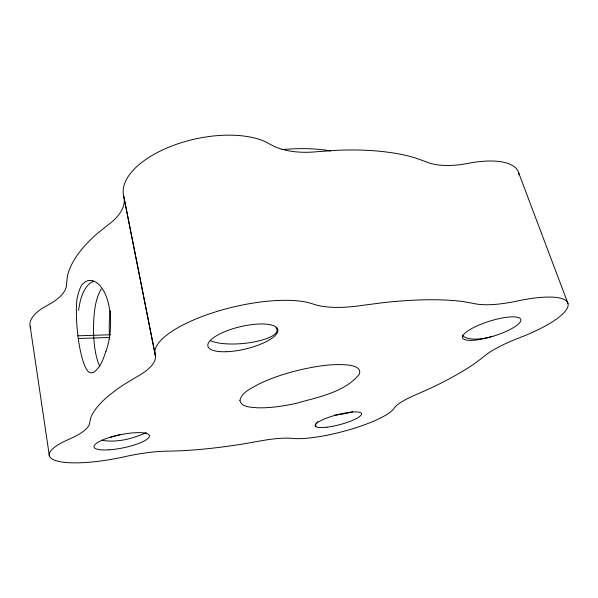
<?xml version="1.0" encoding="UTF-8"?>
<svg xmlns="http://www.w3.org/2000/svg" width="598" height="598" viewBox="0 0 598 598"><rect width="100%" height="100%" fill="white"/><g stroke="black" fill="none" stroke-linecap="round" stroke-linejoin="round"><path stroke-width="0.9" d="M105.928 351.25L104.194 356.139A46.352 18.762 -89.9 0 1 97.511 368.742L95.59 370.827A46.345 14.487 87.5 0 1 89.319 372.33L88.497 371.814A46.098 9.874 85.1 0 1 78.256 338.535L77.919 335.814A46.24 9.912 85.1 0 1 76.514 303.642L77.015 298.963A46.345 14.487 87.5 0 1 81.156 286.106L81.933 284.812A46.352 18.762 -89.9 0 1 91.016 280.492L92.271 280.754M77.919 335.814L110.495 334.745M78.271 338.52L109.987 337.436M518.63 172.725L567.995 303.545M155.129 354.584L155.48 356.057A86.62 27.067 -9.8 0 1 136.89 376.777L124.354 384.32A213.927 56.01 -14.3 0 0 90.956 417.195L89.655 422.711A74.87 19.188 -9.6 0 1 71.715 438.035L64.046 441.518A68.277 16.213 -11.5 0 0 57.67 461.17A68.277 16.213 -11.5 0 0 124.683 456.723L128.017 455.99A56.75 11.93 -11.9 0 1 167.253 451.169L179.393 450.847A213.927 56.01 -14.3 0 0 244.829 443.679L258.986 441.182A51.637 10.368 -13.5 0 1 290.464 438.252L295.315 438.633A57.61 12.244 -14.7 0 0 352.857 428.691A57.61 12.244 -14.7 0 0 394.104 408.299L394.628 407.5A54.052 11.085 -16 0 1 416.23 394.575L428.235 389.261A213.927 56.01 -14.3 0 0 477.114 361.783L484.537 356.042A62.192 13.776 -17.6 0 1 516.134 339.088L525.934 335.201A73.756 18.725 -17.6 0 0 568.018 303.649A73.756 18.725 -17.6 0 0 517.793 300.906L513.891 301.728A82.419 23.696 -19.2 0 1 473.9 303.507L462.62 301.504A213.927 56.01 -14.3 0 0 382.832 302.7L362.478 305.361A90.41 31.275 -16.9 0 1 315.729 304.853L308.082 302.506A87.383 28.113 -13.3 0 0 209.704 313.801A87.383 28.113 -13.3 0 0 155.129 354.584L123.696 196.009A81.664 39.722 -12.7 0 1 171.918 145.972A81.664 39.722 -12.7 0 1 265.034 141.539L272.681 145.635A84.026 43.661 -18.8 0 0 317.889 151.645L337.25 150.277A202.214 80.969 -14.3 0 1 414.743 157.73L426.075 161.804A77.232 33.645 -22.2 0 0 465.012 163.934L468.712 163.239A69.712 27.089 -19.6 0 1 519.042 174.863M123.696 196.009L155.48 356.057M30.214 326.65L49.387 456.035M281.673 149.657A122.373 54.037 -14.3 0 1 330.649 150.958M30.827 328.235A64.786 23.636 -9.8 0 1 43.318 307.656L50.456 303.612A70.542 27.598 -6.9 0 0 66.572 283.975L67.38 276.291A202.214 80.969 -14.3 0 1 96.801 233.915L108.178 224.818A80.872 38.108 -6.9 0 0 124.167 198.095M92.286 280.671A46.203 22.664 -87 0 1 105.981 351.318M99.896 366.275A45.112 13.014 -89 0 1 94.663 310.138A44.857 20.863 86.4 0 1 101.346 288.894M109.651 338.954A44.656 13.597 -89 0 1 110.286 310.713M78.607 310.407A45.321 20.429 86.4 0 1 94.178 281.262M492.7 336.218A30.072 11.676 -17.8 0 1 462.404 335.112M275.917 327.801A35.424 10.286 -5.2 0 1 254.232 341.914A35.424 10.286 -5.2 0 1 210.182 340.479M101.555 440.188A27.8 10.33 -8.3 0 0 131.545 438.057A27.949 3.192 -14.4 0 0 146.196 432.526M110.338 437.377A27.949 3.192 -14.4 0 1 120.519 434.529M352.813 411.686A23.636 4.747 -6.5 0 1 334.611 415.147M316.155 426.426A23.666 5.554 -23 0 1 317.807 421.717M239.895 400.54C241.637 407.589 251.377 407.103 257.147 407.784C270.55 408.165 283.901 406.035 296.952 403.179C318.375 396.893 344.911 392.385 359.465 374.012C361.723 366.948 351.557 365.303 346.631 364.892C332.234 363.719 317.807 366.066 303.754 369.018C288.079 372.532 272.591 377.293 258.149 384.387C251.452 388.408 241.637 392.049 239.895 400.54M326.979 427.181A23.987 5.113 -14.7 0 0 361.558 413.883A23.987 5.113 -14.7 0 0 326.426 418.181A23.987 5.113 -14.7 0 0 326.979 427.181M108.978 449.823A28.285 6.72 -11.5 0 0 149.425 435.65A28.285 6.72 -11.5 0 0 106.736 438.401A28.285 6.72 -11.5 0 0 108.978 449.823M226.537 351.721A35.91 11.437 -13.4 0 0 277.853 329.961A35.91 11.437 -13.4 0 0 224.145 331.935A35.91 11.437 -13.4 0 0 226.537 351.721M478.004 339.761A30.476 7.729 -17.5 0 0 520.843 319.781A30.476 7.729 -17.5 0 0 476.262 326.276A30.476 7.729 -17.5 0 0 478.004 339.761"/></g></svg>
